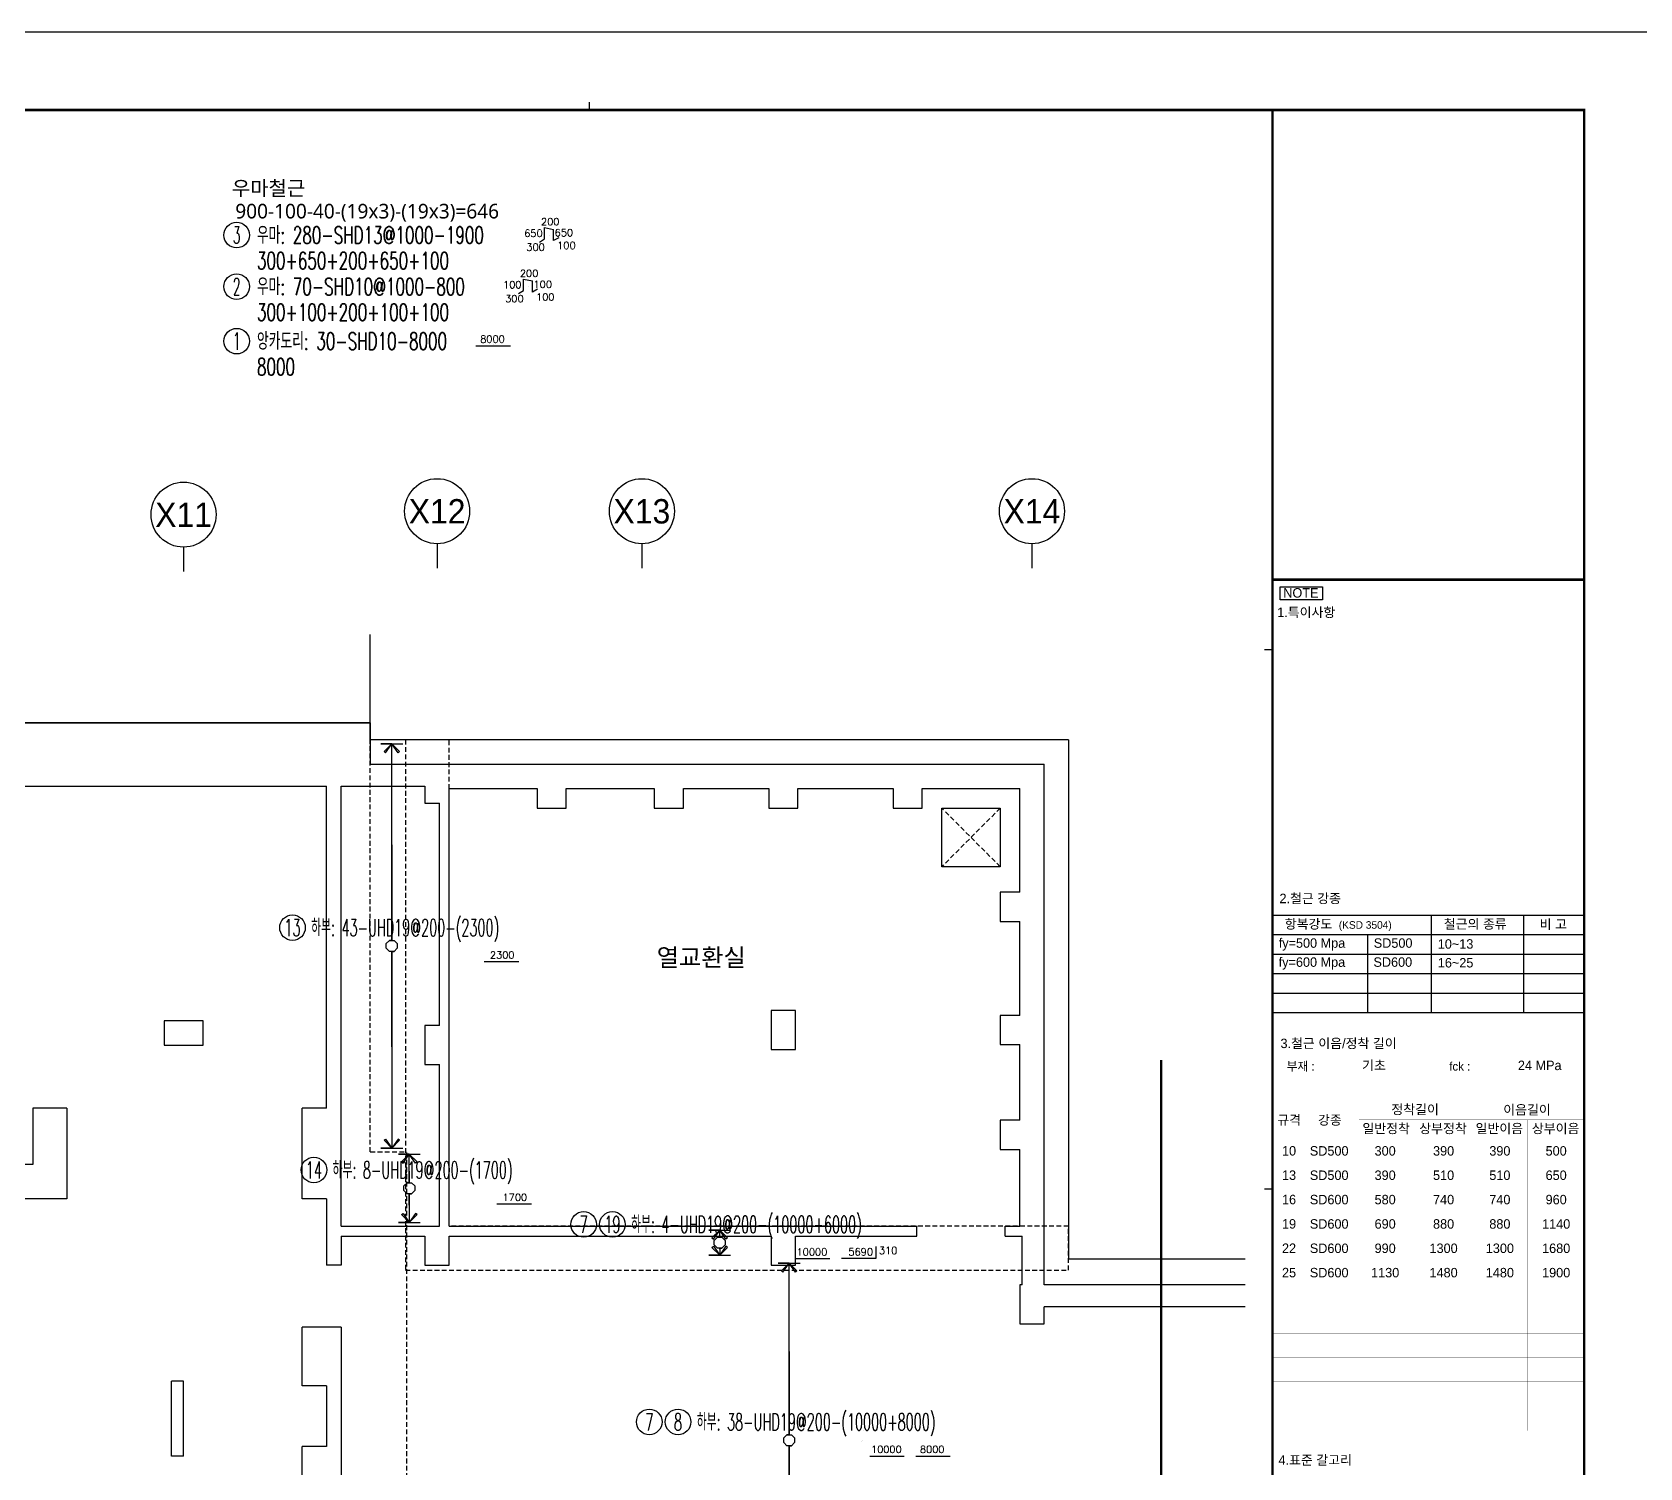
# Model space of a CAD drawing. Header units: millimetres. Extents: x 321717 to 696608, y -514806 to -16026.
# Drawn here: x 437236 to 470209, y -144599 to -115155 of the extents above; entities that cross this region are included whole.
import ezdxf
from ezdxf.enums import TextEntityAlignment as Align

# ---------------------------------------------------------------- set-up
doc = ezdxf.new("R2010")
doc.units = ezdxf.units.MM
doc.header["$LTSCALE"] = 65
doc.linetypes.add('XS-기초$0$HID', pattern=[2.3, 1.5, -0.8])
for name, color, linetype in [('BUB', 7, 'Continuous'), ('XDIM', 7, 'Continuous'), ('XREBAR', 1, 'Continuous'), ('XS-기초$0$WALL', 11, 'Continuous'), ('XS-기초$0$기초꺽임', 4, 'XS-기초$0$HID'), ('XS-기초$0$기초연단', 3, 'Continuous'), ('XS-기초$0$집수정', 21, 'Continuous'), ('XS-기초$0$하부보강', 7, 'XS-기초$0$HID'), ('XTAG', 7, 'Continuous'), ('기초꺽임', 7, 'Continuous')]:
    doc.layers.add(name, color=color, linetype=linetype)
doc.layers.add('TEXT', color=3, linetype='Continuous', lineweight=9)
doc.layers.add('XTITLE', color=22, linetype='Continuous', lineweight=0)
doc.styles.add('XRebar', font='Romans.shx', dxfattribs={"bigfont": 'whgtxt.shx'})
doc.styles.add('XRebar2', font='Romans.shx')
doc.styles.add('XRebarSheet', font='HMKMRHD.TTF')
doc.styles.add('돋움', font='malgun_0.ttf')
doc.styles.add('돋음', font='Dotum.ttf')

# ---------------------------------------------------------------- blocks, each defined once
blk = doc.blocks.new('dhs_sheet2e')
at = {"color": 7}
for p, q in [((55508.9, 57331.7), (55508.9, 57531.5)), ((73013.1, 43498.2), (72813.3, 43498.2)), ((73013.1, 36694), (81003.6, 36694)), ((77085.8, 36694), (77085.8, 34197)), ((79453.7, 36694), (79453.7, 34197)), ((73013.1, 36194.6), (81003.6, 36194.6)), ((75452.6, 36194.6), (75452.6, 34197)), ((73013.1, 35695.2), (81003.6, 35695.2)), ((73013.1, 35195.8), (81003.6, 35195.8)), ((73013.1, 34696.4), (81003.6, 34696.4)), ((73013.1, 34197), (81003.6, 34197)), ((73013.1, 29664.7), (72813.3, 29664.7))]:
    blk.add_line(p, q, dxfattribs=at)
for points in [[(84000, 0), (84000, 59329.4), (0, 59329.4), (0, 0)], [(73208.2, 45108.5), (74292.8, 45108.5), (74292.8, 44775), (73208.2, 44775)]]:
    blk.add_lwpolyline(points, close=True, dxfattribs=at)
at = {"color": 30, "const_width": 64.9}
blk.add_lwpolyline([(81003.6, 57331.7), (2996.4, 57331.7), (2996.4, 1997.6), (81003.6, 1997.6)], close=True, dxfattribs=at)
at = {"color": 30}
for points, const_width in [([(73013.1, 1997.6), (73013.1, 57331.7)], 64.9), ([(73013.1, 45291.6), (81003.6, 45291.6)], 64.9), ([(73013.1, 37482.7), (81003.6, 37482.7)], 1.25)]:
    blk.add_lwpolyline(points, dxfattribs=dict(at, const_width=const_width))
at = {"ltscale": 2, "const_width": 1.25}
for points in [[(73013.1, 36694), (73013.1, 34197)], [(81003.6, 36694), (81003.6, 34197)], [(73013.1, 33114.4), (73013.1, 32518)], [(81003.6, 32518), (81003.6, 33114.4)], [(73013.1, 31595.4), (73013.1, 23480)], [(81003.6, 23480), (81003.6, 31595.4)]]:
    blk.add_lwpolyline(points, dxfattribs=at)
at = {"color": 7, "const_width": 1.25}
for points in [[(73013.1, 33114.4), (81003.6, 33114.4)], [(75010.7, 32518), (75010.7, 33114.4)], [(77008.3, 33114.4), (77008.3, 32518)], [(79005.9, 32518), (79005.9, 33114.4)], [(73013.1, 32518), (81003.6, 32518)], [(73013.1, 31920), (81003.6, 31920)], [(73839.2, 31920), (73839.2, 23480)], [(75231.7, 31920), (75231.7, 23480)], [(78117.6, 31920), (78117.6, 23480)], [(75231.7, 31445.6), (81003.6, 31445.6)], [(76674.7, 31445.6), (76674.7, 23480)], [(79560.6, 31445.6), (79560.6, 23480)], [(73013.1, 30971.1), (81003.6, 30971.1)], [(73013.1, 30346.9), (81003.6, 30346.9)], [(73013.1, 29722.6), (81003.6, 29722.6)], [(73013.1, 29098.3), (81003.6, 29098.3)], [(73013.1, 28474.1), (81003.6, 28474.1)], [(73013.1, 27849.8), (81003.6, 27849.8)], [(73013.1, 27225.6), (81003.6, 27225.6)], [(73013.1, 26601.3), (81003.6, 26601.3)], [(73013.1, 25977.1), (81003.6, 25977.1)], [(73013.1, 25352.8), (81003.6, 25352.8)], [(73013.1, 24728.5), (81003.6, 24728.5)], [(73013.1, 24104.3), (81003.6, 24104.3)], [(73013.1, 23480), (81003.6, 23480)]]:
    blk.add_lwpolyline(points, dxfattribs=at)
at = {"color": 7, "ltscale": 2, "const_width": 1.25}
blk.add_lwpolyline([(77008.3, 32518), (77008.3, 33114.4)], dxfattribs=at)
at = {"color": 7, "style": 'XRebarSheet'}
for s, height, p in [('NOTE', 242.71, (73292, 44833.7)), ('1.특이사항', 242.71, (73135.9, 44335.3)), ('2.철근 강종', 242.71, (73193, 37000.1)), ('3.철근 이음/정착 길이', 242.711, (73219.2, 33284.8)), ('4.표준 갈고리', 242.71, (73168.2, 22602.8))]:
    blk.add_text(s, height=height, dxfattribs=at).set_placement(p)
at = {"color": 3, "style": 'XRebarSheet'}
for s, height, p in [('항복강도', 242.71, (73329, 36346.4)), ('(KSD 3504)', 194.17, (74714.3, 36344.3)), ('철근의 종류', 242.71, (77406.6, 36345.3)), ('비 고', 242.71, (79864.2, 36338.4)), ('부재 :', 220, (73378.9, 32707.9)), ('fck :', 220, (77546.2, 32707.9)), ('규격', 242.71, (73138.4, 31320.7)), ('강종', 242.71, (74182, 31320.7))]:
    blk.add_text(s, height=height, dxfattribs=at).set_placement(p)
blk = doc.blocks.new('XS-기초$0$집수정-1.2x1.2')
at = {"layer": 'XS-기초$0$집수정'}
for p, q in [((0, 0), (0, 1200)), ((0, 1200), (1200, 1200)), ((1200, 1200), (1200, 0)), ((1200, 0), (0, 0))]:
    blk.add_line(p, q, dxfattribs=at)
at = {"layer": 'XS-기초$0$집수정', "linetype": 'XS-기초$0$HID'}
for p, q in [((0, 0), (1200, 1200)), ((0, 1200), (1200, 0))]:
    blk.add_line(p, q, dxfattribs=at)
blk = doc.blocks.new('BUB')
at = {"layer": 'BUB'}
blk.add_line((0, 1500), (0, 0), dxfattribs=at)
blk.add_circle((0, 3500), 2000, dxfattribs=at)
blk = doc.blocks.new('zhstes')
at = {"layer": 'XS-기초$0$WALL', "color": 5}
for p, q in [((7655, 18775), (16480, 18775)), ((16480, 18775), (16480, 17925)), ((16480, 17925), (30300, 17925)), ((30300, 7250), (30300, 17925)), ((6755, 17475), (15580, 17475)), ((15580, 10875), (15580, 17475)), ((15880, 8450), (15880, 17475)), ((15880, 17475), (17600, 17475)), ((17600, 17475), (17600, 17125)), ((18100, 17425), (19900, 17425)), ((18100, 8450), (18100, 17425)), ((19900, 17425), (19900, 17025)), ((20500, 17425), (22300, 17425)), ((20500, 17025), (20500, 17425)), ((22300, 17425), (22300, 17025)), ((22900, 17425), (24650, 17425)), ((22900, 17025), (22900, 17425)), ((24650, 17425), (24650, 17025)), ((25250, 17425), (27200, 17425)), ((25250, 17025), (25250, 17425)), ((27200, 17425), (27200, 17025)), ((27800, 17425), (29800, 17425)), ((27800, 17025), (27800, 17425)), ((29800, 15300), (29800, 17425)), ((17600, 17125), (17900, 17125)), ((17900, 12565), (17900, 17125)), ((19900, 17025), (20500, 17025)), ((22300, 17025), (22900, 17025)), ((24650, 17025), (25250, 17025)), ((27200, 17025), (27800, 17025)), ((29800, 15300), (29400, 15300)), ((29400, 15300), (29400, 14700)), ((29400, 14700), (29800, 14700)), ((29800, 12775), (29800, 14700)), ((25200, 12875), (24700, 12875)), ((24700, 12875), (24700, 12075)), ((25200, 12075), (25200, 12875)), ((13050, 12665), (12250, 12665)), ((12250, 12665), (12250, 12165)), ((13050, 12165), (13050, 12665)), ((17900, 12565), (17600, 12565)), ((17600, 12565), (17600, 11765)), ((29800, 12775), (29400, 12775)), ((29400, 12775), (29400, 12175)), ((12250, 12165), (13050, 12165)), ((24700, 12075), (25200, 12075)), ((29400, 12175), (29800, 12175)), ((29800, 10625), (29800, 12175)), ((17600, 11765), (17900, 11765)), ((17900, 8450), (17900, 11765)), ((10255, 10875), (9555, 10875)), ((9555, 10875), (9555, 9715)), ((10255, 10875), (10255, 9015)), ((15080, 9015), (15080, 10875)), ((15580, 10875), (15080, 10875)), ((29800, 10625), (29400, 10625)), ((29400, 10625), (29400, 10025)), ((29400, 10025), (29800, 10025)), ((29800, 8450), (29800, 10025)), ((9555, 9715), (8780, 9715)), ((10255, 9015), (7305, 9015)), ((15580, 9015), (15080, 9015)), ((15580, 9015), (15580, 7650)), ((15880, 8450), (17900, 8450)), ((15880, 8250), (15880, 7650)), ((15880, 8250), (17600, 8250)), ((17600, 8250), (17600, 7650)), ((18100, 8450), (27690, 8450)), ((18100, 8250), (24700, 8250)), ((18100, 7650), (18100, 8250)), ((24700, 8250), (24700, 7650)), ((25200, 8250), (27690, 8250)), ((25200, 7650), (25200, 8250)), ((27690, 8250), (27690, 8450)), ((29500, 8450), (29800, 8450)), ((29500, 8250), (29500, 8450)), ((29500, 8250), (29850, 8250)), ((29850, 7250), (29850, 8250)), ((15880, 7650), (15580, 7650)), ((17600, 7650), (18100, 7650)), ((24700, 7650), (25200, 7650)), ((29850, 7250), (29800, 7250)), ((29800, 7250), (29800, 6450)), ((34421, 7250), (30300, 7250)), ((30300, 6450), (30300, 6800)), ((34421, 6800), (30300, 6800)), ((15880, 6380), (15080, 6380)), ((15080, 5180), (15080, 6380)), ((15880, 6380), (15880, 1450)), ((29800, 6450), (30300, 6450)), ((12400, 3735), (12400, 5270)), ((12650, 5270), (12400, 5270)), ((12650, 3735), (12650, 5270)), ((15580, 5180), (15080, 5180)), ((15580, 5180), (15580, 3935)), ((12650, 3735), (12400, 3735)), ((15080, 2735), (15080, 3935)), ((15580, 3935), (15080, 3935))]:
    blk.add_line(p, q, dxfattribs=at)
at = {"layer": 'XS-기초$0$기초꺽임'}
blk.add_lwpolyline([(17200, 18425), (17200, 7550), (30800, 7550), (30800, 8450), (18100, 8450), (18100, 18425)], close=True, dxfattribs=at)
at = {"layer": 'XS-기초$0$기초연단'}
for p, q in [((16480, 18425), (16480, 20585)), ((16480, 18775), (7655, 18775)), ((16480, 18425), (16480, 18775)), ((30800, 18425), (16480, 18425)), ((30800, 18425), (30800, 7775)), ((34421, 7775), (30800, 7775))]:
    blk.add_line(p, q, dxfattribs=at)
at = {"layer": 'XS-기초$0$기초연단', "linetype": 'XS-기초$0$HID'}
for p, q in [((16480, 9975), (16480, 18425)), ((16480, 9975), (17230, 9975)), ((17230, 0), (17230, 9975))]:
    blk.add_line(p, q, dxfattribs=at)
at = {"layer": '기초꺽임', "color": 1, "const_width": 50}
blk.add_lwpolyline([(32700, -1377), (32700, 11861)], dxfattribs=at)
at = {"layer": 'BUB', "xscale": 0.3333333333333333, "yscale": 0.3333333333333333, "zscale": 0.3333333333333333}
for p in [(17850, 21949), (22050, 21949), (30050, 21949), (12650, 21878)]:
    blk.add_blockref('BUB', p, dxfattribs=at)
at = {"layer": 'XS-기초$0$집수정', "rotation": 180}
blk.add_blockref('XS-기초$0$집수정-1.2x1.2', (29400, 17025), dxfattribs=at)
at = {"layer": 'TEXT', "style": '돋음'}
for s, p in [('X11', (12650, 23042)), ('X12', (17850, 23113)), ('X13', (22050, 23113)), ('X14', (30050, 23113))]:
    blk.add_text(s, height=500, dxfattribs=at).set_placement(p, align=Align.MIDDLE_CENTER)
at = {"layer": 'XTITLE', "color": 2, "style": '돋움'}
blk.add_text('열교환실', height=364.1, dxfattribs=at).set_placement((22353, 13964), align=Align.MIDDLE_LEFT)
blk = doc.blocks.new('*U369', base_point=(441168.9088, -119316.9697))
at = {"layer": 'XTAG', "color": 0, "linetype": 'Continuous', "ltscale": 6.95293e-310}
blk.add_circle((441431.4088, -119316.9697), 262.5, dxfattribs=at)
at = {"layer": 'XTAG', "color": 0, "linetype": 'Continuous', "ltscale": 6.95293e-310, "style": 'XRebar', "width": 0.5}
blk.add_text('3', height=350, dxfattribs=at).set_placement((441431.4088, -119316.9697), align=Align.MIDDLE_CENTER)
at = {"layer": 'XTAG', "color": 0, "linetype": 'Continuous', "ltscale": 6.95293e-310, "style": 'XRebar', "width": 0.65}
for s, p in [('우마: 280-SHD13@1000-1900', (441847.0338, -119316.9697)), ('300+650+200+650+100', (441847.0338, -119841.9697))]:
    blk.add_text(s, height=350, dxfattribs=at).set_placement(p, align=Align.MIDDLE_LEFT)
blk = doc.blocks.new('*U370', base_point=(441168.9088, -120373.8033))
at = {"layer": 'XTAG', "color": 0, "linetype": 'Continuous', "ltscale": 6.95293e-310}
blk.add_circle((441431.4088, -120373.8033), 262.5, dxfattribs=at)
at = {"layer": 'XTAG', "color": 0, "linetype": 'Continuous', "ltscale": 6.95293e-310, "style": 'XRebar', "width": 0.5}
blk.add_text('2', height=350, dxfattribs=at).set_placement((441431.4088, -120373.8033), align=Align.MIDDLE_CENTER)
at = {"layer": 'XTAG', "color": 0, "linetype": 'Continuous', "ltscale": 6.95293e-310, "style": 'XRebar', "width": 0.65}
for s, p in [('우마: 70-SHD10@1000-800', (441847.0338, -120373.8033)), ('300+100+200+100+100', (441847.0338, -120898.8033))]:
    blk.add_text(s, height=350, dxfattribs=at).set_placement(p, align=Align.MIDDLE_LEFT)
blk = doc.blocks.new('*U371', base_point=(441168.9088, -121492.9333))
at = {"layer": 'XTAG', "color": 0, "linetype": 'Continuous', "ltscale": 6.95293e-310}
blk.add_circle((441431.4088, -121492.9333), 262.5, dxfattribs=at)
at = {"layer": 'XTAG', "color": 0, "linetype": 'Continuous', "ltscale": 6.95293e-310, "style": 'XRebar', "width": 0.5}
blk.add_text('1', height=350, dxfattribs=at).set_placement((441431.4088, -121492.9333), align=Align.MIDDLE_CENTER)
at = {"layer": 'XTAG', "color": 0, "linetype": 'Continuous', "ltscale": 6.95293e-310, "style": 'XRebar', "width": 0.65}
for s, p in [('앙카도리: 30-SHD10-8000', (441847.0338, -121492.9333)), ('8000', (441847.0338, -122017.9333))]:
    blk.add_text(s, height=350, dxfattribs=at).set_placement(p, align=Align.MIDDLE_LEFT)
blk = doc.blocks.new('*U372', base_point=(443309.7743, -138489.7083))
at = {"layer": 'XTAG', "color": 0, "linetype": 'Continuous', "ltscale": 1.17728e-311}
blk.add_circle((443014.4618, -138489.7083), 262.5, dxfattribs=at)
at = {"layer": 'XTAG', "color": 0, "linetype": 'Continuous', "ltscale": 1.17728e-311, "style": 'XRebar', "width": 0.55}
blk.add_text('14', height=350, dxfattribs=at).set_placement((443014.4618, -138489.7083), align=Align.MIDDLE_CENTER)
blk.add_text('하부: 8-UHD19@200-(1700)', height=350, dxfattribs=at).set_placement((443397.2743, -138489.7083), align=Align.MIDDLE_LEFT)
blk = doc.blocks.new('*U373', base_point=(442871.2028, -133519.7083))
at = {"layer": 'XTAG', "color": 0, "linetype": 'Continuous', "ltscale": 1.17728e-311}
blk.add_circle((442575.8903, -133519.7083), 262.5, dxfattribs=at)
at = {"layer": 'XTAG', "color": 0, "linetype": 'Continuous', "ltscale": 1.17728e-311, "style": 'XRebar', "width": 0.55}
blk.add_text('13', height=350, dxfattribs=at).set_placement((442575.8903, -133519.7083), align=Align.MIDDLE_CENTER)
blk.add_text('하부: 43-UHD19@200-(2300)', height=350, dxfattribs=at).set_placement((442958.7028, -133519.7083), align=Align.MIDDLE_LEFT)
blk = doc.blocks.new('*U378', base_point=(450779.3278, -143657.2083))
at = {"layer": 'XTAG', "color": 0, "linetype": 'Continuous', "ltscale": 1.17728e-311}
for centre in [(449893.3903, -143657.2083), (450484.0153, -143657.2083)]:
    blk.add_circle(centre, 262.5, dxfattribs=at)
at = {"layer": 'XTAG', "color": 0, "linetype": 'Continuous', "ltscale": 1.17728e-311, "style": 'XRebar', "width": 0.55}
blk.add_text('하부: 38-UHD19@200-(10000+8000)', height=350, dxfattribs=at).set_placement((450866.8278, -143657.2083), align=Align.MIDDLE_LEFT)
for s, p in [('7', (449893.3903, -143657.2083)), ('8', (450484.0153, -143657.2083))]:
    blk.add_text(s, height=350, dxfattribs=at).set_placement(p, align=Align.MIDDLE_CENTER)
blk = doc.blocks.new('*U387', base_point=(449432.8993, -139607.2083))
at = {"layer": 'XTAG', "color": 0, "linetype": 'Continuous', "ltscale": 1.17728e-311}
for centre in [(448546.9618, -139607.2083), (449137.5868, -139607.2083)]:
    blk.add_circle(centre, 262.5, dxfattribs=at)
at = {"layer": 'XTAG', "color": 0, "linetype": 'Continuous', "ltscale": 1.17728e-311, "style": 'XRebar', "width": 0.55}
for s, p in [('7', (448546.9618, -139607.2083)), ('19', (449137.5868, -139607.2083))]:
    blk.add_text(s, height=350, dxfattribs=at).set_placement(p, align=Align.MIDDLE_CENTER)
blk.add_text('하부: 4-UHD19@200-(10000+6000)', height=350, dxfattribs=at).set_placement((449520.3993, -139607.2083), align=Align.MIDDLE_LEFT)

msp = doc.modelspace()

# ---------------------------------------------------------------- linework, layer by layer
at = {"layer": 'XDIM', "color": 1, "linetype": 'Continuous', "ltscale": 6.95293e-310}
for p, q in [((447744.1, -119163.5), (447930.4, -119199.1)), ((447744.1, -119396.4), (447744.1, -119163.5)), ((447930.4, -119430.7), (447930.4, -119199.1)), ((447641.4, -119459.4), (447744.1, -119396.4)), ((448035.9, -119370.4), (447930.4, -119430.7)), ((447310.8, -120220.4), (447497.1, -120256)), ((447310.8, -120453.3), (447310.8, -120220.4)), ((447497.1, -120487.5), (447497.1, -120256)), ((447208, -120516.3), (447310.8, -120453.3)), ((447602.6, -120427.2), (447497.1, -120487.5))]:
    msp.add_line(p, q, dxfattribs=at)
at = {"layer": 'XDIM', "color": 250, "linetype": 'Continuous', "ltscale": 6.95293e-310}
for p, q in [((447845.5, -119317), (447845.5, -119317)), ((447412.2, -120373.8), (447412.2, -120373.8)), ((446689.9, -121566.4), (446689.9, -121566.4))]:
    msp.add_line(p, q, dxfattribs=at)
at = {"layer": 'XDIM', "color": 250, "linetype": 'Continuous', "ltscale": 2.7937e-313}
for p, q in [((446369, -133694.7), (446369, -133694.7)), ((446628, -138664.7), (446628, -138664.7)), ((452751.1, -139782.2), (452751.1, -139782.2)), ((453692.5, -139782.2), (453692.5, -139782.2)), ((454277.1, -143832.2), (454277.1, -143832.2)), ((455218.6, -143832.2), (455218.6, -143832.2))]:
    msp.add_line(p, q, dxfattribs=at)
at = {"layer": 'XDIM', "color": 1, "linetype": 'Continuous', "ltscale": 6.95293e-310}
msp.add_lwpolyline([(446339.2, -121587), (447046.1, -121587)], dxfattribs=at)
at = {"layer": 'XDIM', "color": 4, "linetype": 'Continuous', "ltscale": 4.56907e-10}
for points in [[(444612.1, -131822.2), (444612.1, -133782.2), (444565.5, -133782.2), (444658.7, -133782.2), (444724.6, -133848.1), (444724.6, -133941.3), (444658.7, -134007.2), (444565.5, -134007.2), (444499.6, -133941.3), (444499.6, -133848.1), (444565.5, -133782.2), (444612.1, -133782.2), (444612.1, -131822.2), (444612.1, -131822.2), (444612.1, -129749.7), (444771.2, -129908.8), (444741.2, -129934), (444612.1, -129749.7), (444453, -129908.8), (444483.1, -129934), (444612.1, -129749.7), (444387.1, -129749.7), (444837.1, -129749.7)], [(444612.1, -135967.2), (444612.1, -134007.2), (444658.7, -134007.2), (444565.5, -134007.2), (444499.6, -133941.3), (444499.6, -133848.1), (444565.5, -133782.2), (444658.7, -133782.2), (444724.6, -133848.1), (444724.6, -133941.3), (444658.7, -134007.2), (444612.1, -134007.2), (444612.1, -135967.2), (444612.1, -135967.2), (444612.1, -138039.7), (444453, -137880.6), (444483.1, -137855.4), (444612.1, -138039.7), (444771.2, -137880.6), (444741.2, -137855.4), (444612.1, -138039.7), (444387.1, -138039.7), (444837.1, -138039.7)], [(444972.1, -138514.7), (444972.1, -138752.2), (444925.5, -138752.2), (445018.7, -138752.2), (445084.6, -138818.1), (445084.6, -138911.3), (445018.7, -138977.2), (444925.5, -138977.2), (444859.6, -138911.3), (444859.6, -138818.1), (444925.5, -138752.2), (444972.1, -138752.2), (444972.1, -138514.7), (444972.1, -138514.7), (444972.1, -138164.7), (445131.2, -138323.8), (445101.2, -138349), (444972.1, -138164.7), (444813, -138323.8), (444843.1, -138349), (444972.1, -138164.7), (444747.1, -138164.7), (445197.1, -138164.7)], [(444972.1, -139214.7), (444972.1, -138977.2), (445018.7, -138977.2), (444925.5, -138977.2), (444859.6, -138911.3), (444859.6, -138818.1), (444925.5, -138752.2), (445018.7, -138752.2), (445084.6, -138818.1), (445084.6, -138911.3), (445018.7, -138977.2), (444972.1, -138977.2), (444972.1, -139214.7), (444972.1, -139214.7), (444972.1, -139564.7), (444813, -139405.6), (444843.1, -139380.4), (444972.1, -139564.7), (445131.2, -139405.6), (445101.2, -139380.4), (444972.1, -139564.7), (444747.1, -139564.7), (445197.1, -139564.7)], [(451337.1, -139853.5), (451337.1, -139869.7), (451290.5, -139869.7), (451383.7, -139869.7), (451449.6, -139935.6), (451449.6, -140028.8), (451383.7, -140094.7), (451290.5, -140094.7), (451224.6, -140028.8), (451224.6, -139935.6), (451290.5, -139869.7), (451337.1, -139869.7), (451337.1, -139853.5), (451337.1, -139853.5), (451337.1, -139724.7), (451496.2, -139883.8), (451466.2, -139909), (451337.1, -139724.7), (451178, -139883.8), (451208.1, -139909), (451337.1, -139724.7), (451112.1, -139724.7), (451562.1, -139724.7)], [(451337.1, -140111), (451337.1, -140094.7), (451383.7, -140094.7), (451290.5, -140094.7), (451224.6, -140028.8), (451224.6, -139935.6), (451290.5, -139869.7), (451383.7, -139869.7), (451449.6, -139935.6), (451449.6, -140028.8), (451383.7, -140094.7), (451337.1, -140094.7), (451337.1, -140111), (451337.1, -140111), (451337.1, -140239.7), (451178, -140080.6), (451208.1, -140055.4), (451337.1, -140239.7), (451496.2, -140080.6), (451466.2, -140055.4), (451337.1, -140239.7), (451112.1, -140239.7), (451562.1, -140239.7)], [(452762.1, -142216), (452762.1, -143919.7), (452715.5, -143919.7), (452808.7, -143919.7), (452874.6, -143985.6), (452874.6, -144078.8), (452808.7, -144144.7), (452715.5, -144144.7), (452649.6, -144078.8), (452649.6, -143985.6), (452715.5, -143919.7), (452762.1, -143919.7), (452762.1, -142216), (452762.1, -142216), (452762.1, -140399.7), (452921.2, -140558.8), (452891.2, -140584), (452762.1, -140399.7), (452603, -140558.8), (452633.1, -140584), (452762.1, -140399.7), (452537.1, -140399.7), (452987.1, -140399.7)], [(452762.1, -145848.5), (452762.1, -144144.7), (452808.7, -144144.7), (452715.5, -144144.7), (452649.6, -144078.8), (452649.6, -143985.6), (452715.5, -143919.7), (452808.7, -143919.7), (452874.6, -143985.6), (452874.6, -144078.8), (452808.7, -144144.7), (452762.1, -144144.7), (452762.1, -145848.5), (452762.1, -145848.5), (452762.1, -147664.7), (452603, -147505.6), (452633.1, -147480.4), (452762.1, -147664.7), (452921.2, -147505.6), (452891.2, -147480.4), (452762.1, -147664.7), (452537.1, -147664.7), (452987.1, -147664.7)]]:
    msp.add_lwpolyline(points, dxfattribs=at)
at = {"layer": 'XDIM', "color": 1, "linetype": 'Continuous', "ltscale": 2.7937e-313, "extrusion": (1.22465e-16, 0, -1)}
for points in [[(-447215.9, -134219.7), (-446509, -134219.7)], [(-447474.9, -139189.7), (-446768, -139189.7)], [(-454539.5, -140056.5), (-454539.5, -140307.2), (-453832.5, -140307.2)]]:
    msp.add_lwpolyline(points, dxfattribs=at)
at = {"layer": 'XDIM', "color": 1, "linetype": 'Continuous', "ltscale": 2.7937e-313}
for points in [[(452891.1, -140307.2), (453598, -140307.2)], [(454417.1, -144357.2), (455124.1, -144357.2)], [(455358.6, -144357.2), (456065.5, -144357.2)]]:
    msp.add_lwpolyline(points, dxfattribs=at)
at = {"layer": 'XREBAR', "color": 31, "linetype": 'Continuous', "ltscale": 4.56907e-10, "const_width": 1}
for points in [[(443352.1, -133894.7), (443352.1, -133894.7), (445582.1, -133894.7)], [(444052.1, -138864.7), (444052.1, -138864.7), (445612.1, -138864.7)], [(444232.1, -139982.2), (444232.1, -139982.2), (454232.1, -139982.2), (454232.1, -139982.2)], [(453252.1, -140019.7), (453252.1, -140019.7), (454232.1, -140019.7), (454250.9, -140014.7), (454264.6, -140001), (454269.6, -139982.2), (458442.1, -139982.2), (458442.1, -140292.2)], [(444232.1, -144032.2), (444232.1, -144032.2), (454232.1, -144032.2), (454232.1, -144032.2)], [(453292.1, -144069.7), (453292.1, -144069.7), (454232.1, -144069.7), (454250.9, -144064.7), (454264.6, -144051), (454269.6, -144032.2), (461292.1, -144032.2), (461292.1, -144032.2)]]:
    msp.add_lwpolyline(points, dxfattribs=at)

# ---------------------------------------------------------------- block references
at = {"color": 255, "xscale": 0.8000000006602158, "yscale": 0.8000000006602158, "zscale": 0.8000000006602158}
msp.add_blockref('dhs_sheet2e', (404263.6, -162618.4), dxfattribs=at)
at = {"layer": 'XS-기초$0$하부보강'}
msp.add_blockref('zhstes', (427692.1, -148094.7), dxfattribs=at)
at = {"layer": 'XTAG', "color": 11, "linetype": 'Continuous', "ltscale": 1.17742e-311}
msp.add_blockref('*U369', (441168.9, -119317), dxfattribs=at)
at = {"layer": 'XTAG', "color": 30, "linetype": 'Continuous', "ltscale": 1.17742e-311}
for name, p in [('*U370', (441168.9, -120373.8)), ('*U371', (441168.9, -121492.9))]:
    msp.add_blockref(name, p, dxfattribs=at)
at = {"layer": 'XTAG', "color": 31, "linetype": 'Continuous', "ltscale": 1.17728e-311}
for name, p in [('*U373', (442871.2, -133519.7)), ('*U372', (443309.8, -138489.7)), ('*U387', (449432.9, -139607.2)), ('*U378', (450779.3, -143657.2))]:
    msp.add_blockref(name, p, dxfattribs=at)

# ---------------------------------------------------------------- texts
at = {"color": 3, "style": 'XRebarSheet'}
for s, p in [('fy=500 Mpa', (462803.1, -133933)), ('SD500', (464752.2, -133933.2)), ('10~13', (466065.2, -133951.6)), ('fy=600 Mpa', (462802.3, -134323.6)), ('SD600', (464745.9, -134323.6)), ('16~25', (466066, -134337.3)), ('기초', (464512.5, -136441.8)), ('24 MPa', (467708.7, -136441.8))]:
    msp.add_text(s, height=194.17, dxfattribs=at).set_placement(p)
for s, p in [('정착길이', (465600.4, -137248.3)), ('이음길이', (467895.6, -137255.5)), ('일반정착', (465006.9, -137638.9)), ('상부정착', (466172.3, -137638.9)), ('일반이음', (467327.4, -137638.9)), ('상부이음', (468482.8, -137638.9)), ('10', (463014.7, -138097.3)), ('SD500', (463837.7, -138098.6)), ('300', (464985.8, -138098.6)), ('390', (466184.4, -138098.6)), ('390', (467338.7, -138098.6)), ('500', (468493.1, -138098.6)), ('13', (463014.7, -138596.7)), ('SD500', (463837.7, -138598)), ('390', (464985.8, -138598)), ('510', (466184.4, -138598)), ('510', (467338.7, -138598)), ('650', (468493.1, -138598)), ('16', (463014.7, -139096.1)), ('SD600', (463837.7, -139097.4)), ('580', (464985.8, -139097.4)), ('740', (466184.4, -139097.4)), ('740', (467338.7, -139097.4)), ('960', (468493.1, -139097.4)), ('19', (463014.7, -139595.5)), ('SD600', (463837.7, -139596.8)), ('690', (464985.8, -139596.8)), ('880', (466184.4, -139596.8)), ('880', (467338.7, -139596.8)), ('1140', (468493.1, -139596.8)), ('22', (463014.7, -140094.9)), ('SD600', (463837.7, -140096.2)), ('990', (464985.8, -140096.2)), ('1300', (466184.4, -140096.2)), ('1300', (467338.7, -140096.2)), ('1680', (468493.1, -140096.2)), ('25', (463014.7, -140594.3)), ('SD600', (463837.7, -140595.6)), ('1130', (464985.8, -140595.6)), ('1480', (466184.4, -140595.6)), ('1480', (467338.7, -140595.6)), ('1900', (468493.1, -140595.6))]:
    msp.add_text(s, height=194.17, dxfattribs=at).set_placement(p, align=Align.MIDDLE_CENTER)
at = {"layer": 'XDIM', "color": 3, "linetype": 'Continuous', "ltscale": 6.95293e-310, "style": 'XRebar2'}
for s, p in [('200', (447861.9, -119160.8)), ('200', (447428.6, -120217.6)), ('8000', (446677.5, -121567.8))]:
    msp.add_text(s, height=147, dxfattribs=at).set_placement(p, align=Align.BOTTOM_CENTER)
for s, p in [('650', (447705.8, -119278.6)), ('100', (447272.4, -120335.4))]:
    msp.add_text(s, height=147, dxfattribs=at).set_placement(p, align=Align.MIDDLE_RIGHT)
for s, p in [('650', (447952.4, -119269)), ('100', (447519, -120325.9))]:
    msp.add_text(s, height=147, dxfattribs=at).set_placement(p, align=Align.MIDDLE_LEFT)
for p in [(447749.6, -119491), (447316.3, -120547.8)]:
    msp.add_text('300', height=147, dxfattribs=at).set_placement(p, align=Align.TOP_RIGHT)
for p in [(448004.4, -119455.3), (447571.1, -120512.2)]:
    msp.add_text('100', height=147, dxfattribs=at).set_placement(p, align=Align.TOP_LEFT)
at = {"layer": 'XDIM', "color": 3, "linetype": 'Continuous', "ltscale": 2.7937e-313, "style": 'XRebar2'}
for s, p in [('2300', (446877.5, -134200.5)), ('1700', (447136.5, -139170.5)), ('10000', (453229.5, -140288)), ('5690', (454229.8, -140286.7)), ('10000', (454755.5, -144338)), ('8000', (455696.9, -144338))]:
    msp.add_text(s, height=147, dxfattribs=at).set_placement(p, align=Align.BOTTOM_CENTER)
msp.add_text('310', height=147, dxfattribs=at).set_placement((454979.1, -140259.3), align=Align.BOTTOM_RIGHT)
at = {"layer": 'XTITLE', "color": 2, "style": '돋움'}
for s, p in [('우마철근', (441332.1, -118355.8)), ('900-100-40-(19x3)-(19x3)=646', (441402.9, -118825.9))]:
    msp.add_text(s, height=300, dxfattribs=at).set_placement(p, align=Align.MIDDLE_LEFT)

doc.saveas('drawing.dxf')
